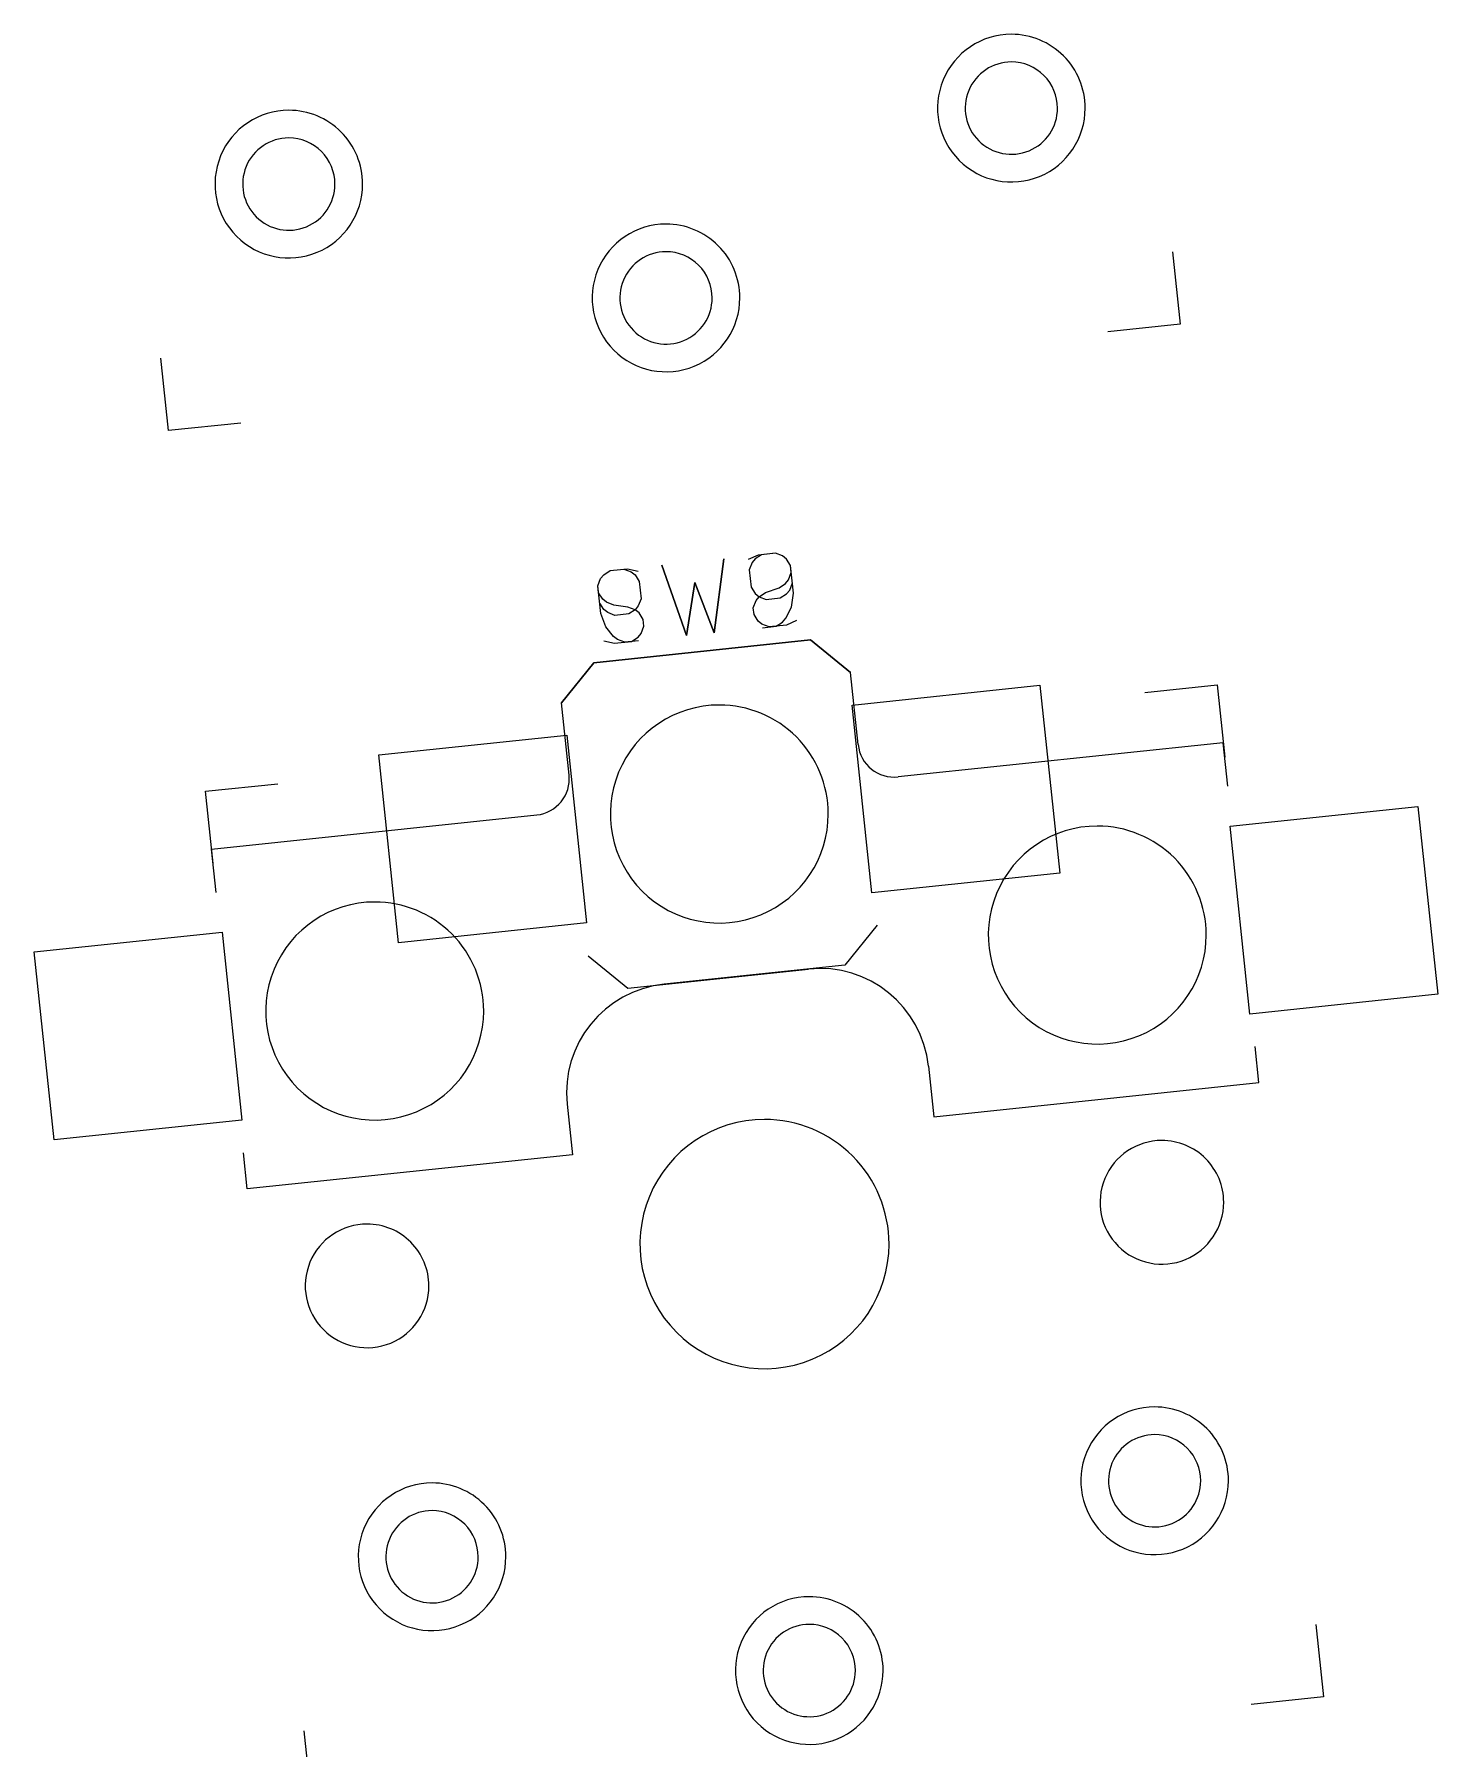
# Model space of a CAD drawing. Extents: x 28 to 165, y -144 to -37.
# Drawn here: x 52.01 to 71.33, y -80.28 to -56.69 of the extents above; entities that cross this region are included whole.
import ezdxf

# ---------------------------------------------------------------- set-up
doc = ezdxf.new("R2010")
doc.units = 0
doc.layers.get('0').update_dxf_attribs({"linetype": 'CONTINUOUS'})

msp = doc.modelspace()

# ---------------------------------------------------------------- linework, layer by layer
at = {"color": 7}
for points in [[(65.461951, -56.694579)], [(65.461951, -56.694579)], [(65.461951, -57.07558)], [(65.461951, -57.07558)], [(65.461951, -57.07558)], [(65.461951, -57.07558)], [(55.516723, -57.739865)], [(55.516723, -57.739865)], [(55.516723, -58.120866)], [(55.516723, -58.120866)], [(55.516723, -58.120866)], [(55.516723, -58.120866)], [(60.708847, -59.30572)], [(60.708847, -59.30572)], [(60.708847, -59.68672)], [(60.708847, -59.68672)], [(60.708847, -59.68672)], [(60.708847, -59.68672)], [(63.541989, -68.509278), (63.270215, -65.92352), (65.855973, -65.651747), (66.127746, -68.237504)], [(61.441919, -65.922842)], [(61.441919, -65.922842)], [(61.441919, -65.922843)], [(61.441919, -65.922843)], [(61.441919, -65.922843)], [(61.441919, -65.922843)], [(57.027863, -69.193939), (56.75609, -66.608182), (59.341848, -66.336408), (59.613621, -68.922166)], [(68.744565, -70.174585), (68.472792, -67.588828), (71.05855, -67.317054), (71.330323, -69.902812)], [(66.644495, -67.58815)], [(66.644495, -67.58815)], [(66.644495, -67.58815)], [(66.644495, -67.58815)], [(66.644495, -67.58815)], [(66.644495, -67.58815)], [(56.699267, -68.633435)], [(56.699267, -68.633435)], [(56.699267, -68.633435)], [(56.699267, -68.633435)], [(56.699267, -68.633435)], [(56.699267, -68.633435)], [(52.285213, -71.904533), (52.01344, -69.318775), (54.599197, -69.047002), (54.87097, -71.632759)], [(62.063863, -71.625752)], [(62.063863, -71.625752)], [(62.063863, -71.625753)], [(62.063863, -71.625753)], [(62.063863, -71.625753)], [(62.063863, -71.625753)], [(67.533738, -71.914446)], [(67.533738, -71.914446)], [(67.533738, -71.914446)], [(67.533738, -71.914446)], [(67.533738, -71.914446)], [(67.533738, -71.914446)], [(56.593988, -73.064261)], [(56.593988, -73.064261)], [(56.593988, -73.064261)], [(56.593988, -73.064261)], [(56.593988, -73.064261)], [(56.593988, -73.064261)], [(67.433686, -75.580797)], [(67.433686, -75.580797)], [(67.433686, -75.961798)], [(67.433686, -75.961798)], [(67.433686, -75.961798)], [(67.433686, -75.961798)], [(57.488458, -76.626083)], [(57.488458, -76.626083)], [(57.488458, -77.007084)], [(57.488458, -77.007084)], [(57.488458, -77.007084)], [(57.488458, -77.007084)], [(62.680582, -78.191938)], [(62.680582, -78.191938)], [(62.680582, -78.572938)], [(62.680582, -78.572938)], [(62.680582, -78.572938)], [(62.680582, -78.572938)]]:
    msp.add_lwpolyline(points, close=True, dxfattribs=at)
for points in [[(67.680959, -59.689473), (67.785489, -60.683996)], [(67.680959, -59.689473), (67.785489, -60.683996)], [(67.785489, -60.683996), (66.790966, -60.788524)], [(67.785489, -60.683996), (66.790966, -60.788524)], [(54.856691, -62.042867), (53.862168, -62.147396), (53.75764, -61.152874)], [(53.862168, -62.147396), (53.75764, -61.152874)], [(54.856691, -62.042867), (53.862168, -62.147396)], [(61.503586, -63.909527), (61.371323, -64.928938), (61.107227, -64.238474), (60.992457, -64.968758), (60.651138, -63.999123)], [(60.651138, -63.999123), (60.992457, -64.968758), (61.107227, -64.238474), (61.371323, -64.928938), (61.503586, -63.909527)], [(62.502944, -64.762119), (62.365846, -64.82441), (62.129055, -64.849297), (62.029361, -64.811894), (61.977025, -64.769514), (61.919712, -64.679775), (61.909757, -64.585058), (61.94716, -64.485364), (61.989541, -64.433029), (62.079279, -64.375715), (62.263735, -64.308447), (62.353473, -64.251133), (62.395854, -64.198797), (62.433257, -64.099103), (62.423302, -64.004387), (62.365989, -63.914648), (62.313653, -63.872267), (62.213959, -63.834864), (61.977168, -63.859752), (61.840071, -63.922043)], [(62.034339, -64.859252), (62.223771, -64.839342), (62.31351, -64.782029), (62.355891, -64.729693), (62.435674, -64.577664), (62.463122, -64.383253), (62.423302, -64.004387), (62.365989, -63.914648), (62.313653, -63.872267), (62.213959, -63.834864), (62.024526, -63.854774), (61.934788, -63.912088), (61.892407, -63.964423), (61.855004, -64.064117), (61.879892, -64.300909), (61.937205, -64.390648), (61.989541, -64.433029), (62.089235, -64.470432), (62.278667, -64.450522), (62.368406, -64.393208), (62.410787, -64.340873), (62.44819, -64.241178)], [(59.850882, -65.040861), (59.997935, -65.073287), (60.234725, -65.048399), (60.324464, -64.991086), (60.366845, -64.93875), (60.404249, -64.839056), (60.394294, -64.74434), (60.33698, -64.654601), (60.284644, -64.61222), (60.18495, -64.574817), (59.99054, -64.547369), (59.890846, -64.509966), (59.83851, -64.467586), (59.781197, -64.377847), (59.771242, -64.283129), (59.808645, -64.183435), (59.851025, -64.1311), (59.940764, -64.073786), (60.177555, -64.048899), (60.324607, -64.081324)], [(60.329442, -65.038444), (60.140009, -65.058354), (60.040315, -65.020951), (59.987979, -64.978571), (59.87833, -64.846451), (59.811062, -64.661996), (59.771242, -64.283129), (59.808645, -64.183435), (59.851025, -64.1311), (59.940764, -64.073786), (60.130197, -64.053876), (60.229891, -64.091279), (60.282227, -64.13366), (60.33954, -64.223399), (60.364428, -64.460191), (60.327025, -64.559885), (60.284644, -64.61222), (60.194905, -64.669534), (60.005472, -64.689444), (59.905778, -64.652041), (59.853443, -64.60966), (59.796129, -64.519921)], [(59.714945, -65.34196), (62.698513, -65.028374)], [(62.698513, -65.028374), (59.714945, -65.34196)], [(62.698513, -65.028374), (63.248039, -65.473371)], [(63.248039, -65.473371), (62.698513, -65.028374)], [(59.269947, -65.891485), (59.714945, -65.34196)], [(59.714945, -65.34196), (59.269947, -65.891485)], [(63.352567, -66.467894), (63.248039, -65.473371)], [(67.2993, -65.751423), (68.293823, -65.646894)], [(67.2993, -65.751423), (68.293823, -65.646894)], [(68.293823, -65.646894), (68.398351, -66.641417)], [(68.293823, -65.646894), (68.398351, -66.641417)], [(59.374477, -66.886008), (59.269947, -65.891485)], [(68.440163, -67.039226), (68.377446, -66.442513), (63.902093, -66.912891)], [(54.370503, -67.110294), (55.365026, -67.005766)], [(54.475032, -68.104817), (54.370503, -67.110294), (55.365026, -67.005766)], [(54.475032, -68.104817), (54.370503, -67.110294)], [(54.454126, -67.905912), (58.929479, -67.435533)], [(54.516843, -68.502627), (54.454126, -67.905912)], [(63.613889, -68.954201), (63.168892, -69.503726)], [(59.635798, -69.372315), (60.185323, -69.817313)], [(60.185323, -69.817313), (62.671631, -69.555992)], [(63.168892, -69.503726), (60.682585, -69.765048)], [(68.868731, -71.11677), (68.816466, -70.619509)], [(64.320207, -70.890983), (64.393377, -71.587148)], [(64.393377, -71.587148), (68.868731, -71.11677)], [(59.347594, -71.413625), (59.420764, -72.109791), (54.94541, -72.580169)], [(54.94541, -72.580169), (54.893146, -72.082908)], [(69.652694, -78.575691), (69.757223, -79.570214)], [(69.652694, -78.575691), (69.757223, -79.570214)], [(69.757223, -79.570214), (68.7627, -79.674742)], [(69.757223, -79.570214), (68.7627, -79.674742)], [(55.833903, -81.033614), (55.729375, -80.039091)], [(55.833903, -81.033614), (55.729375, -80.039091)]]:
    msp.add_lwpolyline(points, dxfattribs=at)
for points in [[(65.461951, -56.694579), (65.051017, -56.694579), (64.680546, -56.94212), (64.523289, -57.321773)], [(65.461951, -56.694579), (65.051017, -56.694579), (64.680546, -56.94212), (64.523289, -57.321773)], [(66.180373, -56.992159), (65.989835, -56.801622), (65.731412, -56.694579), (65.461951, -56.694579)], [(66.180373, -56.992159), (65.989835, -56.801622), (65.731412, -56.694579), (65.461951, -56.694579)], [(65.461951, -57.07558), (65.205118, -57.07558), (64.973573, -57.230293), (64.875287, -57.467576)], [(65.461951, -57.07558), (65.205118, -57.07558), (64.973573, -57.230293), (64.875287, -57.467576)], [(65.461951, -57.07558), (65.205118, -57.07558), (64.973573, -57.230293), (64.875287, -57.467576)], [(65.461951, -57.07558), (65.205118, -57.07558), (64.973573, -57.230293), (64.875287, -57.467576)], [(65.910965, -57.261567), (65.791879, -57.142481), (65.630364, -57.07558), (65.461951, -57.07558)], [(65.910965, -57.261567), (65.791879, -57.142481), (65.630364, -57.07558), (65.461951, -57.07558)], [(65.910965, -57.261567), (65.791879, -57.142481), (65.630364, -57.07558), (65.461951, -57.07558)], [(65.910965, -57.261567), (65.791879, -57.142481), (65.630364, -57.07558), (65.461951, -57.07558)], [(66.477952, -57.71058), (66.477952, -57.44112), (66.37091, -57.182696), (66.180373, -56.992159)], [(66.477952, -57.71058), (66.477952, -57.44112), (66.37091, -57.182696), (66.180373, -56.992159)], [(66.096952, -57.71058), (66.096952, -57.542168), (66.03005, -57.380653), (65.910965, -57.261567)], [(66.096952, -57.71058), (66.096952, -57.542168), (66.03005, -57.380653), (65.910965, -57.261567)], [(66.096952, -57.71058), (66.096952, -57.542168), (66.03005, -57.380653), (65.910965, -57.261567)], [(66.096952, -57.71058), (66.096952, -57.542168), (66.03005, -57.380653), (65.910965, -57.261567)], [(64.523289, -57.321773), (64.366031, -57.701427), (64.452956, -58.138427), (64.74353, -58.429001)], [(64.523289, -57.321773), (64.366031, -57.701427), (64.452956, -58.138427), (64.74353, -58.429001)], [(64.875287, -57.467576), (64.777001, -57.704859), (64.831329, -57.977985), (65.012938, -58.159593)], [(64.875287, -57.467576), (64.777001, -57.704859), (64.831329, -57.977985), (65.012938, -58.159593)], [(64.875287, -57.467576), (64.777001, -57.704859), (64.831329, -57.977985), (65.012938, -58.159593)], [(64.875287, -57.467576), (64.777001, -57.704859), (64.831329, -57.977985), (65.012938, -58.159593)], [(55.516723, -57.739865), (55.105789, -57.739865), (54.735318, -57.987406), (54.57806, -58.367059)], [(55.516723, -57.739865), (55.105789, -57.739865), (54.735318, -57.987406), (54.57806, -58.367059)], [(56.235144, -58.037445), (56.044607, -57.846908), (55.786183, -57.739865), (55.516723, -57.739865)], [(56.235144, -58.037445), (56.044607, -57.846908), (55.786183, -57.739865), (55.516723, -57.739865)], [(65.704956, -58.297244), (65.942239, -58.198958), (66.096952, -57.967414), (66.096952, -57.71058)], [(65.704956, -58.297244), (65.942239, -58.198958), (66.096952, -57.967414), (66.096952, -57.71058)], [(65.704956, -58.297244), (65.942239, -58.198958), (66.096952, -57.967414), (66.096952, -57.71058)], [(65.704956, -58.297244), (65.942239, -58.198958), (66.096952, -57.967414), (66.096952, -57.71058)], [(65.850758, -58.649243), (66.230412, -58.491985), (66.477952, -58.121514), (66.477952, -57.71058)], [(65.850758, -58.649243), (66.230412, -58.491985), (66.477952, -58.121514), (66.477952, -57.71058)], [(55.516723, -58.120866), (55.259889, -58.120866), (55.028345, -58.275579), (54.930059, -58.512862)], [(55.516723, -58.120866), (55.259889, -58.120866), (55.028345, -58.275579), (54.930059, -58.512862)], [(55.516723, -58.120866), (55.259889, -58.120866), (55.028345, -58.275579), (54.930059, -58.512862)], [(55.516723, -58.120866), (55.259889, -58.120866), (55.028345, -58.275579), (54.930059, -58.512862)], [(55.965736, -58.306853), (55.84665, -58.187767), (55.685136, -58.120866), (55.516723, -58.120866)], [(55.965736, -58.306853), (55.84665, -58.187767), (55.685136, -58.120866), (55.516723, -58.120866)], [(55.965736, -58.306853), (55.84665, -58.187767), (55.685136, -58.120866), (55.516723, -58.120866)], [(55.965736, -58.306853), (55.84665, -58.187767), (55.685136, -58.120866), (55.516723, -58.120866)], [(56.532724, -58.755866), (56.532724, -58.486406), (56.425681, -58.227982), (56.235144, -58.037445)], [(56.532724, -58.755866), (56.532724, -58.486406), (56.425681, -58.227982), (56.235144, -58.037445)], [(65.012938, -58.159593), (65.194547, -58.341202), (65.467672, -58.39553), (65.704956, -58.297244)], [(65.012938, -58.159593), (65.194547, -58.341202), (65.467672, -58.39553), (65.704956, -58.297244)], [(65.012938, -58.159593), (65.194547, -58.341202), (65.467672, -58.39553), (65.704956, -58.297244)], [(65.012938, -58.159593), (65.194547, -58.341202), (65.467672, -58.39553), (65.704956, -58.297244)], [(54.57806, -58.367059), (54.420803, -58.746713), (54.507727, -59.183713), (54.798302, -59.474287)], [(54.57806, -58.367059), (54.420803, -58.746713), (54.507727, -59.183713), (54.798302, -59.474287)], [(56.151723, -58.755866), (56.151723, -58.587454), (56.084822, -58.425939), (55.965736, -58.306853)], [(56.151723, -58.755866), (56.151723, -58.587454), (56.084822, -58.425939), (55.965736, -58.306853)], [(56.151723, -58.755866), (56.151723, -58.587454), (56.084822, -58.425939), (55.965736, -58.306853)], [(56.151723, -58.755866), (56.151723, -58.587454), (56.084822, -58.425939), (55.965736, -58.306853)], [(64.74353, -58.429001), (65.034104, -58.719576), (65.471105, -58.8065), (65.850758, -58.649243)], [(64.74353, -58.429001), (65.034104, -58.719576), (65.471105, -58.8065), (65.850758, -58.649243)], [(54.930059, -58.512862), (54.831773, -58.750145), (54.886101, -59.023271), (55.06771, -59.204879)], [(54.930059, -58.512862), (54.831773, -58.750145), (54.886101, -59.023271), (55.06771, -59.204879)], [(54.930059, -58.512862), (54.831773, -58.750145), (54.886101, -59.023271), (55.06771, -59.204879)], [(54.930059, -58.512862), (54.831773, -58.750145), (54.886101, -59.023271), (55.06771, -59.204879)], [(55.759727, -59.34253), (55.997011, -59.244244), (56.151723, -59.0127), (56.151723, -58.755866)], [(55.759727, -59.34253), (55.997011, -59.244244), (56.151723, -59.0127), (56.151723, -58.755866)], [(55.759727, -59.34253), (55.997011, -59.244244), (56.151723, -59.0127), (56.151723, -58.755866)], [(55.759727, -59.34253), (55.997011, -59.244244), (56.151723, -59.0127), (56.151723, -58.755866)], [(55.90553, -59.694529), (56.285183, -59.537271), (56.532724, -59.1668), (56.532724, -58.755866)], [(55.90553, -59.694529), (56.285183, -59.537271), (56.532724, -59.1668), (56.532724, -58.755866)], [(55.06771, -59.204879), (55.249319, -59.386488), (55.522444, -59.440816), (55.759727, -59.34253)], [(55.06771, -59.204879), (55.249319, -59.386488), (55.522444, -59.440816), (55.759727, -59.34253)], [(55.06771, -59.204879), (55.249319, -59.386488), (55.522444, -59.440816), (55.759727, -59.34253)], [(55.06771, -59.204879), (55.249319, -59.386488), (55.522444, -59.440816), (55.759727, -59.34253)], [(60.708847, -59.30572), (60.297913, -59.30572), (59.927442, -59.55326), (59.770184, -59.932914)], [(60.708847, -59.30572), (60.297913, -59.30572), (59.927442, -59.55326), (59.770184, -59.932914)], [(61.427268, -59.6033), (61.236731, -59.412762), (60.978307, -59.30572), (60.708847, -59.30572)], [(61.427268, -59.6033), (61.236731, -59.412762), (60.978307, -59.30572), (60.708847, -59.30572)], [(54.798302, -59.474287), (55.088876, -59.764862), (55.525876, -59.851786), (55.90553, -59.694529)], [(54.798302, -59.474287), (55.088876, -59.764862), (55.525876, -59.851786), (55.90553, -59.694529)], [(61.724848, -60.321721), (61.724848, -60.052261), (61.617805, -59.793837), (61.427268, -59.6033)], [(61.724848, -60.321721), (61.724848, -60.052261), (61.617805, -59.793837), (61.427268, -59.6033)], [(60.708847, -59.68672), (60.452013, -59.68672), (60.220469, -59.841433), (60.122183, -60.078717)], [(60.708847, -59.68672), (60.452013, -59.68672), (60.220469, -59.841433), (60.122183, -60.078717)], [(60.708847, -59.68672), (60.452013, -59.68672), (60.220469, -59.841433), (60.122183, -60.078717)], [(60.708847, -59.68672), (60.452013, -59.68672), (60.220469, -59.841433), (60.122183, -60.078717)], [(61.15786, -59.872707), (61.038774, -59.753622), (60.877259, -59.68672), (60.708847, -59.68672)], [(61.15786, -59.872707), (61.038774, -59.753622), (60.877259, -59.68672), (60.708847, -59.68672)], [(61.15786, -59.872707), (61.038774, -59.753622), (60.877259, -59.68672), (60.708847, -59.68672)], [(61.15786, -59.872707), (61.038774, -59.753622), (60.877259, -59.68672), (60.708847, -59.68672)], [(61.343847, -60.321721), (61.343847, -60.153308), (61.276946, -59.991793), (61.15786, -59.872707)], [(61.343847, -60.321721), (61.343847, -60.153308), (61.276946, -59.991793), (61.15786, -59.872707)], [(61.343847, -60.321721), (61.343847, -60.153308), (61.276946, -59.991793), (61.15786, -59.872707)], [(61.343847, -60.321721), (61.343847, -60.153308), (61.276946, -59.991793), (61.15786, -59.872707)], [(59.770184, -59.932914), (59.612927, -60.312568), (59.699851, -60.749568), (59.990426, -61.040142)], [(59.770184, -59.932914), (59.612927, -60.312568), (59.699851, -60.749568), (59.990426, -61.040142)], [(60.122183, -60.078717), (60.023897, -60.316), (60.078225, -60.589125), (60.259834, -60.770734)], [(60.122183, -60.078717), (60.023897, -60.316), (60.078225, -60.589125), (60.259834, -60.770734)], [(60.122183, -60.078717), (60.023897, -60.316), (60.078225, -60.589125), (60.259834, -60.770734)], [(60.122183, -60.078717), (60.023897, -60.316), (60.078225, -60.589125), (60.259834, -60.770734)], [(60.951851, -60.908385), (61.189134, -60.810099), (61.343847, -60.578554), (61.343847, -60.321721)], [(60.951851, -60.908385), (61.189134, -60.810099), (61.343847, -60.578554), (61.343847, -60.321721)], [(60.951851, -60.908385), (61.189134, -60.810099), (61.343847, -60.578554), (61.343847, -60.321721)], [(60.951851, -60.908385), (61.189134, -60.810099), (61.343847, -60.578554), (61.343847, -60.321721)], [(61.097654, -61.260383), (61.477307, -61.103126), (61.724848, -60.732655), (61.724848, -60.321721)], [(61.097654, -61.260383), (61.477307, -61.103126), (61.724848, -60.732655), (61.724848, -60.321721)], [(60.259834, -60.770734), (60.441442, -60.952343), (60.714568, -61.006671), (60.951851, -60.908385)], [(60.259834, -60.770734), (60.441442, -60.952343), (60.714568, -61.006671), (60.951851, -60.908385)], [(60.259834, -60.770734), (60.441442, -60.952343), (60.714568, -61.006671), (60.951851, -60.908385)], [(60.259834, -60.770734), (60.441442, -60.952343), (60.714568, -61.006671), (60.951851, -60.908385)], [(59.990426, -61.040142), (60.281, -61.330716), (60.718, -61.417641), (61.097654, -61.260383)], [(59.990426, -61.040142), (60.281, -61.330716), (60.718, -61.417641), (61.097654, -61.260383)], [(61.441919, -65.922842), (60.835225, -65.922842), (60.28827, -66.288306), (60.056098, -66.848818)], [(61.441919, -65.922842), (60.835225, -65.922842), (60.28827, -66.288306), (60.056098, -66.848818)], [(61.441919, -65.922843), (60.835225, -65.922843), (60.28827, -66.288306), (60.056098, -66.848818)], [(61.441919, -65.922843), (60.835225, -65.922843), (60.28827, -66.288306), (60.056098, -66.848818)], [(61.441919, -65.922843), (60.835225, -65.922843), (60.28827, -66.288306), (60.056098, -66.848818)], [(61.441919, -65.922843), (60.835225, -65.922843), (60.28827, -66.288306), (60.056098, -66.848818)], [(62.50258, -66.362182), (62.221275, -66.080877), (61.839744, -65.922842), (61.441919, -65.922842)], [(62.50258, -66.362182), (62.221275, -66.080877), (61.839744, -65.922842), (61.441919, -65.922842)], [(62.502579, -66.362183), (62.221275, -66.080878), (61.839743, -65.922843), (61.441919, -65.922843)], [(62.502579, -66.362183), (62.221275, -66.080878), (61.839743, -65.922843), (61.441919, -65.922843)], [(62.502579, -66.362183), (62.221275, -66.080878), (61.839743, -65.922843), (61.441919, -65.922843)], [(62.502579, -66.362183), (62.221275, -66.080878), (61.839743, -65.922843), (61.441919, -65.922843)], [(62.941919, -67.422843), (62.941919, -67.025019), (62.783884, -66.643487), (62.502579, -66.362183)], [(62.941919, -67.422843), (62.941919, -67.025019), (62.783884, -66.643487), (62.502579, -66.362183)], [(62.941919, -67.422843), (62.941919, -67.025019), (62.783884, -66.643487), (62.502579, -66.362183)], [(62.941919, -67.422843), (62.941919, -67.025019), (62.783884, -66.643487), (62.502579, -66.362183)], [(62.94192, -67.422843), (62.94192, -67.025018), (62.783885, -66.643487), (62.50258, -66.362182)], [(62.94192, -67.422843), (62.94192, -67.025018), (62.783885, -66.643487), (62.50258, -66.362182)], [(63.352567, -66.467894), (63.381432, -66.742523), (63.627463, -66.941755), (63.902093, -66.912891)], [(58.929479, -67.435535), (59.204109, -67.406669), (59.403341, -67.160638), (59.374477, -66.886008)], [(60.056098, -66.848818), (59.823926, -67.40933), (59.95226, -68.054507), (60.381257, -68.483505)], [(60.056098, -66.848818), (59.823926, -67.40933), (59.95226, -68.054507), (60.381257, -68.483505)], [(60.056098, -66.848818), (59.823927, -67.40933), (59.95226, -68.054507), (60.381258, -68.483504)], [(60.056098, -66.848818), (59.823927, -67.40933), (59.95226, -68.054507), (60.381258, -68.483504)], [(60.056098, -66.848818), (59.823927, -67.40933), (59.95226, -68.054507), (60.381258, -68.483504)], [(60.056098, -66.848818), (59.823927, -67.40933), (59.95226, -68.054507), (60.381258, -68.483504)], [(62.015944, -68.808664), (62.576456, -68.576492), (62.941919, -68.029537), (62.941919, -67.422843)], [(62.015944, -68.808664), (62.576456, -68.576492), (62.94192, -68.029537), (62.94192, -67.422843)], [(62.015944, -68.808664), (62.576456, -68.576492), (62.941919, -68.029537), (62.941919, -67.422843)], [(62.015944, -68.808664), (62.576456, -68.576492), (62.94192, -68.029537), (62.94192, -67.422843)], [(62.015944, -68.808664), (62.576456, -68.576492), (62.941919, -68.029537), (62.941919, -67.422843)], [(62.015944, -68.808664), (62.576456, -68.576492), (62.941919, -68.029537), (62.941919, -67.422843)], [(66.644495, -67.58815), (66.037802, -67.58815), (65.490847, -67.953614), (65.258675, -68.514126)], [(66.644495, -67.58815), (66.037802, -67.58815), (65.490847, -67.953613), (65.258675, -68.514125)], [(66.644495, -67.58815), (66.037802, -67.58815), (65.490847, -67.953614), (65.258675, -68.514126)], [(66.644495, -67.58815), (66.037802, -67.58815), (65.490847, -67.953613), (65.258675, -68.514125)], [(66.644495, -67.58815), (66.037802, -67.58815), (65.490847, -67.953614), (65.258675, -68.514126)], [(66.644495, -67.58815), (66.037802, -67.58815), (65.490847, -67.953614), (65.258675, -68.514126)], [(67.705156, -68.02749), (67.423852, -67.746185), (67.04232, -67.58815), (66.644495, -67.58815)], [(67.705157, -68.02749), (67.423852, -67.746185), (67.042321, -67.58815), (66.644495, -67.58815)], [(67.705156, -68.02749), (67.423852, -67.746185), (67.04232, -67.58815), (66.644495, -67.58815)], [(67.705157, -68.02749), (67.423852, -67.746185), (67.042321, -67.58815), (66.644495, -67.58815)], [(67.705156, -68.02749), (67.423852, -67.746185), (67.04232, -67.58815), (66.644495, -67.58815)], [(67.705156, -68.02749), (67.423852, -67.746185), (67.04232, -67.58815), (66.644495, -67.58815)], [(68.144496, -69.088151), (68.144496, -68.690326), (67.986461, -68.308795), (67.705156, -68.02749)], [(68.144496, -69.088151), (68.144496, -68.690326), (67.986461, -68.308795), (67.705156, -68.02749)], [(68.144496, -69.088151), (68.144496, -68.690326), (67.986461, -68.308795), (67.705156, -68.02749)], [(68.144496, -69.088151), (68.144496, -68.690326), (67.986461, -68.308795), (67.705156, -68.02749)], [(68.144497, -69.088151), (68.144497, -68.690326), (67.986461, -68.308795), (67.705157, -68.02749)], [(68.144497, -69.088151), (68.144497, -68.690326), (67.986461, -68.308795), (67.705157, -68.02749)], [(56.699267, -68.633435), (56.092573, -68.633435), (55.545618, -68.998898), (55.313446, -69.55941)], [(56.699267, -68.633435), (56.092573, -68.633435), (55.545618, -68.998898), (55.313446, -69.55941)], [(56.699267, -68.633435), (56.092573, -68.633435), (55.545618, -68.998899), (55.313447, -69.559411)], [(56.699267, -68.633435), (56.092573, -68.633435), (55.545618, -68.998899), (55.313447, -69.559411)], [(56.699267, -68.633435), (56.092573, -68.633435), (55.545618, -68.998899), (55.313447, -69.559411)], [(56.699267, -68.633435), (56.092573, -68.633435), (55.545618, -68.998899), (55.313447, -69.559411)], [(57.759928, -69.072775), (57.478623, -68.79147), (57.097092, -68.633435), (56.699267, -68.633435)], [(57.759928, -69.072775), (57.478623, -68.79147), (57.097092, -68.633435), (56.699267, -68.633435)], [(57.759928, -69.072775), (57.478623, -68.79147), (57.097092, -68.633435), (56.699267, -68.633435)], [(57.759928, -69.072775), (57.478623, -68.79147), (57.097092, -68.633435), (56.699267, -68.633435)], [(57.759928, -69.072775), (57.478623, -68.79147), (57.097092, -68.633435), (56.699267, -68.633435)], [(57.759928, -69.072775), (57.478623, -68.79147), (57.097092, -68.633435), (56.699267, -68.633435)], [(60.381257, -68.483505), (60.810255, -68.912502), (61.455432, -69.040836), (62.015944, -68.808664)], [(60.381257, -68.483505), (60.810255, -68.912502), (61.455432, -69.040836), (62.015944, -68.808664)], [(60.381258, -68.483504), (60.810255, -68.912502), (61.455432, -69.040835), (62.015944, -68.808664)], [(60.381258, -68.483504), (60.810255, -68.912502), (61.455432, -69.040835), (62.015944, -68.808664)], [(60.381258, -68.483504), (60.810255, -68.912502), (61.455432, -69.040835), (62.015944, -68.808664)], [(60.381258, -68.483504), (60.810255, -68.912502), (61.455432, -69.040835), (62.015944, -68.808664)], [(65.258675, -68.514125), (65.026503, -69.074637), (65.154837, -69.719815), (65.583834, -70.148812)], [(65.258675, -68.514125), (65.026503, -69.074637), (65.154837, -69.719815), (65.583834, -70.148812)], [(65.258675, -68.514126), (65.026504, -69.074637), (65.154837, -69.719815), (65.583835, -70.148812)], [(65.258675, -68.514126), (65.026504, -69.074637), (65.154837, -69.719815), (65.583835, -70.148812)], [(65.258675, -68.514126), (65.026504, -69.074637), (65.154837, -69.719815), (65.583835, -70.148812)], [(65.258675, -68.514126), (65.026504, -69.074637), (65.154837, -69.719815), (65.583835, -70.148812)], [(58.199268, -70.133436), (58.199268, -69.735611), (58.041233, -69.35408), (57.759928, -69.072775)], [(58.199268, -70.133436), (58.199268, -69.735611), (58.041233, -69.35408), (57.759928, -69.072775)], [(58.199268, -70.133436), (58.199268, -69.735611), (58.041233, -69.35408), (57.759928, -69.072775)], [(58.199268, -70.133436), (58.199268, -69.735611), (58.041233, -69.35408), (57.759928, -69.072775)], [(58.199268, -70.133436), (58.199268, -69.735611), (58.041233, -69.35408), (57.759928, -69.072775)], [(58.199268, -70.133436), (58.199268, -69.735611), (58.041233, -69.35408), (57.759928, -69.072775)], [(67.218521, -70.473971), (67.779033, -70.2418), (68.144496, -69.694845), (68.144496, -69.088151)], [(67.218521, -70.473972), (67.779033, -70.2418), (68.144497, -69.694845), (68.144497, -69.088151)], [(67.218521, -70.473971), (67.779033, -70.2418), (68.144496, -69.694845), (68.144496, -69.088151)], [(67.218521, -70.473972), (67.779033, -70.2418), (68.144497, -69.694845), (68.144497, -69.088151)], [(67.218521, -70.473971), (67.779033, -70.2418), (68.144496, -69.694845), (68.144496, -69.088151)], [(67.218521, -70.473971), (67.779033, -70.2418), (68.144496, -69.694845), (68.144496, -69.088151)], [(55.313446, -69.55941), (55.081275, -70.119922), (55.209608, -70.7651), (55.638606, -71.194097)], [(55.313446, -69.55941), (55.081275, -70.119922), (55.209608, -70.7651), (55.638606, -71.194097)], [(55.313447, -69.559411), (55.081275, -70.119922), (55.209609, -70.7651), (55.638606, -71.194097)], [(55.313447, -69.559411), (55.081275, -70.119922), (55.209609, -70.7651), (55.638606, -71.194097)], [(55.313447, -69.559411), (55.081275, -70.119922), (55.209609, -70.7651), (55.638606, -71.194097)], [(55.313447, -69.559411), (55.081275, -70.119922), (55.209609, -70.7651), (55.638606, -71.194097)], [(64.320206, -70.890983), (64.233612, -70.067094), (63.49552, -69.469398), (62.671631, -69.555992)], [(60.682585, -69.765048), (59.858695, -69.851643), (59.261, -70.589736), (59.347594, -71.413625)], [(57.273293, -71.519256), (57.833804, -71.287085), (58.199268, -70.74013), (58.199268, -70.133436)], [(57.273293, -71.519257), (57.833805, -71.287085), (58.199268, -70.74013), (58.199268, -70.133436)], [(57.273293, -71.519256), (57.833804, -71.287085), (58.199268, -70.74013), (58.199268, -70.133436)], [(57.273293, -71.519257), (57.833805, -71.287085), (58.199268, -70.74013), (58.199268, -70.133436)], [(57.273293, -71.519256), (57.833804, -71.287085), (58.199268, -70.74013), (58.199268, -70.133436)], [(57.273293, -71.519256), (57.833804, -71.287085), (58.199268, -70.74013), (58.199268, -70.133436)], [(65.583834, -70.148812), (66.012832, -70.57781), (66.658009, -70.706143), (67.218521, -70.473972)], [(65.583834, -70.148812), (66.012832, -70.57781), (66.658009, -70.706143), (67.218521, -70.473972)], [(65.583835, -70.148812), (66.012832, -70.577809), (66.658009, -70.706143), (67.218521, -70.473971)], [(65.583835, -70.148812), (66.012832, -70.577809), (66.658009, -70.706143), (67.218521, -70.473971)], [(65.583835, -70.148812), (66.012832, -70.577809), (66.658009, -70.706143), (67.218521, -70.473971)], [(65.583835, -70.148812), (66.012832, -70.577809), (66.658009, -70.706143), (67.218521, -70.473971)], [(55.638606, -71.194097), (56.067603, -71.623094), (56.712781, -71.751428), (57.273293, -71.519256)], [(55.638606, -71.194097), (56.067603, -71.623095), (56.712781, -71.751428), (57.273293, -71.519257)], [(55.638606, -71.194097), (56.067603, -71.623094), (56.712781, -71.751428), (57.273293, -71.519256)], [(55.638606, -71.194097), (56.067603, -71.623095), (56.712781, -71.751428), (57.273293, -71.519257)], [(55.638606, -71.194097), (56.067603, -71.623094), (56.712781, -71.751428), (57.273293, -71.519256)], [(55.638606, -71.194097), (56.067603, -71.623094), (56.712781, -71.751428), (57.273293, -71.519256)], [(62.063863, -71.625752), (61.370412, -71.625752), (60.745242, -72.043477), (60.47987, -72.684143)], [(62.063863, -71.625752), (61.370412, -71.625752), (60.745242, -72.043477), (60.47987, -72.684143)], [(62.063863, -71.625753), (61.370412, -71.625753), (60.745243, -72.043478), (60.479871, -72.684143)], [(62.063863, -71.625753), (61.370412, -71.625753), (60.745243, -72.043478), (60.479871, -72.684143)], [(62.063863, -71.625753), (61.370412, -71.625753), (60.745243, -72.043478), (60.479871, -72.684143)], [(62.063863, -71.625753), (61.370412, -71.625753), (60.745243, -72.043478), (60.479871, -72.684143)], [(63.276199, -72.127918), (62.954667, -71.806387), (62.518577, -71.625752), (62.063863, -71.625752)], [(63.276199, -72.127918), (62.954667, -71.806387), (62.518577, -71.625752), (62.063863, -71.625752)], [(63.276198, -72.127919), (62.954667, -71.806387), (62.518577, -71.625753), (62.063863, -71.625753)], [(63.276198, -72.127919), (62.954667, -71.806387), (62.518577, -71.625753), (62.063863, -71.625753)], [(63.276198, -72.127919), (62.954667, -71.806387), (62.518577, -71.625753), (62.063863, -71.625753)], [(63.276198, -72.127919), (62.954667, -71.806387), (62.518577, -71.625753), (62.063863, -71.625753)], [(67.533738, -71.914446), (67.189581, -71.914446), (66.879312, -72.121761), (66.747608, -72.439721)], [(67.533738, -71.914446), (67.189581, -71.914446), (66.879312, -72.121761), (66.747608, -72.439721)], [(67.533738, -71.914446), (67.189581, -71.914446), (66.879312, -72.121761), (66.747609, -72.439721)], [(67.533738, -71.914446), (67.189581, -71.914446), (66.879312, -72.121761), (66.747609, -72.439721)], [(67.533738, -71.914446), (67.189581, -71.914446), (66.879312, -72.121761), (66.747609, -72.439721)], [(67.533738, -71.914446), (67.189581, -71.914446), (66.879312, -72.121761), (66.747609, -72.439721)], [(68.135416, -72.163669), (67.975841, -72.004094), (67.759411, -71.914446), (67.533738, -71.914446)], [(68.135416, -72.163669), (67.975841, -72.004094), (67.759411, -71.914446), (67.533738, -71.914446)], [(68.135416, -72.163669), (67.975841, -72.004094), (67.759411, -71.914446), (67.533738, -71.914446)], [(68.135416, -72.163669), (67.975841, -72.004094), (67.759411, -71.914446), (67.533738, -71.914446)], [(68.135416, -72.163669), (67.975841, -72.004094), (67.759411, -71.914446), (67.533738, -71.914446)], [(68.135416, -72.163669), (67.975841, -72.004094), (67.759411, -71.914446), (67.533738, -71.914446)], [(63.778364, -73.340254), (63.778364, -72.88554), (63.59773, -72.44945), (63.276198, -72.127919)], [(63.778364, -73.340254), (63.778364, -72.88554), (63.59773, -72.44945), (63.276198, -72.127919)], [(63.778364, -73.340254), (63.778364, -72.88554), (63.59773, -72.44945), (63.276198, -72.127919)], [(63.778364, -73.340254), (63.778364, -72.88554), (63.59773, -72.44945), (63.276198, -72.127919)], [(63.778365, -73.340254), (63.778365, -72.88554), (63.59773, -72.44945), (63.276199, -72.127918)], [(63.778365, -73.340254), (63.778365, -72.88554), (63.59773, -72.44945), (63.276199, -72.127918)], [(68.384639, -72.765347), (68.384639, -72.539674), (68.29499, -72.323244), (68.135416, -72.163669)], [(68.384639, -72.765347), (68.384639, -72.539674), (68.294991, -72.323244), (68.135416, -72.163669)], [(68.384639, -72.765347), (68.384639, -72.539674), (68.29499, -72.323244), (68.135416, -72.163669)], [(68.384639, -72.765347), (68.384639, -72.539674), (68.294991, -72.323244), (68.135416, -72.163669)], [(68.384639, -72.765347), (68.384639, -72.539674), (68.29499, -72.323244), (68.135416, -72.163669)], [(68.384639, -72.765347), (68.384639, -72.539674), (68.29499, -72.323244), (68.135416, -72.163669)], [(66.747608, -72.439721), (66.615905, -72.757681), (66.688705, -73.123668), (66.932061, -73.367024)], [(66.747608, -72.439721), (66.615905, -72.757681), (66.688705, -73.123668), (66.932061, -73.367024)], [(66.747609, -72.439721), (66.615906, -72.757681), (66.688705, -73.123668), (66.932061, -73.367024)], [(66.747609, -72.439721), (66.615906, -72.757681), (66.688705, -73.123668), (66.932061, -73.367024)], [(66.747609, -72.439721), (66.615906, -72.757681), (66.688705, -73.123668), (66.932061, -73.367024)], [(66.747609, -72.439721), (66.615906, -72.757681), (66.688705, -73.123668), (66.932061, -73.367024)], [(60.479871, -72.684143), (60.214498, -73.324808), (60.361184, -74.062246), (60.851528, -74.552589)], [(60.47987, -72.684143), (60.214498, -73.324808), (60.361183, -74.062246), (60.851527, -74.55259)], [(60.479871, -72.684143), (60.214498, -73.324808), (60.361184, -74.062246), (60.851528, -74.552589)], [(60.47987, -72.684143), (60.214498, -73.324808), (60.361183, -74.062246), (60.851527, -74.55259)], [(60.479871, -72.684143), (60.214498, -73.324808), (60.361184, -74.062246), (60.851528, -74.552589)], [(60.479871, -72.684143), (60.214498, -73.324808), (60.361184, -74.062246), (60.851528, -74.552589)], [(67.859364, -73.551476), (68.177323, -73.419773), (68.384639, -73.109504), (68.384639, -72.765347)], [(67.859364, -73.551476), (68.177324, -73.419773), (68.384639, -73.109504), (68.384639, -72.765347)], [(67.859364, -73.551476), (68.177323, -73.419773), (68.384639, -73.109504), (68.384639, -72.765347)], [(67.859364, -73.551476), (68.177324, -73.419773), (68.384639, -73.109504), (68.384639, -72.765347)], [(67.859364, -73.551476), (68.177323, -73.419773), (68.384639, -73.109504), (68.384639, -72.765347)], [(67.859364, -73.551476), (68.177323, -73.419773), (68.384639, -73.109504), (68.384639, -72.765347)], [(56.593988, -73.064261), (56.249831, -73.064261), (55.939561, -73.271576), (55.807858, -73.589536)], [(56.593988, -73.064261), (56.249831, -73.064261), (55.939561, -73.271576), (55.807858, -73.589536)], [(56.593988, -73.064261), (56.249831, -73.064261), (55.939562, -73.271577), (55.807859, -73.589536)], [(56.593988, -73.064261), (56.249831, -73.064261), (55.939562, -73.271577), (55.807859, -73.589536)], [(56.593988, -73.064261), (56.249831, -73.064261), (55.939562, -73.271577), (55.807859, -73.589536)], [(56.593988, -73.064261), (56.249831, -73.064261), (55.939562, -73.271577), (55.807859, -73.589536)], [(57.195665, -73.313484), (57.036091, -73.15391), (56.819661, -73.064261), (56.593988, -73.064261)], [(57.195666, -73.313484), (57.036091, -73.153909), (56.819661, -73.064261), (56.593988, -73.064261)], [(57.195665, -73.313484), (57.036091, -73.15391), (56.819661, -73.064261), (56.593988, -73.064261)], [(57.195666, -73.313484), (57.036091, -73.153909), (56.819661, -73.064261), (56.593988, -73.064261)], [(57.195665, -73.313484), (57.036091, -73.15391), (56.819661, -73.064261), (56.593988, -73.064261)], [(57.195665, -73.313484), (57.036091, -73.15391), (56.819661, -73.064261), (56.593988, -73.064261)], [(57.444888, -73.915162), (57.444888, -73.689489), (57.35524, -73.473059), (57.195665, -73.313484)], [(57.444888, -73.915162), (57.444888, -73.689489), (57.35524, -73.473059), (57.195665, -73.313484)], [(57.444888, -73.915162), (57.444888, -73.689489), (57.35524, -73.473059), (57.195665, -73.313484)], [(57.444888, -73.915162), (57.444888, -73.689489), (57.35524, -73.473059), (57.195665, -73.313484)], [(57.444889, -73.915162), (57.444889, -73.689489), (57.35524, -73.473059), (57.195666, -73.313484)], [(57.444889, -73.915162), (57.444889, -73.689489), (57.35524, -73.473059), (57.195666, -73.313484)], [(62.719974, -74.924247), (63.360639, -74.658874), (63.778364, -74.033705), (63.778364, -73.340254)], [(62.719974, -74.924247), (63.36064, -74.658875), (63.778365, -74.033705), (63.778365, -73.340254)], [(62.719974, -74.924247), (63.360639, -74.658874), (63.778364, -74.033705), (63.778364, -73.340254)], [(62.719974, -74.924247), (63.36064, -74.658875), (63.778365, -74.033705), (63.778365, -73.340254)], [(62.719974, -74.924247), (63.360639, -74.658874), (63.778364, -74.033705), (63.778364, -73.340254)], [(62.719974, -74.924247), (63.360639, -74.658874), (63.778364, -74.033705), (63.778364, -73.340254)], [(55.807859, -73.589536), (55.676155, -73.907496), (55.748955, -74.273483), (55.992311, -74.516839)], [(55.807858, -73.589536), (55.676155, -73.907496), (55.748954, -74.273483), (55.99231, -74.516839)], [(55.807859, -73.589536), (55.676155, -73.907496), (55.748955, -74.273483), (55.992311, -74.516839)], [(55.807858, -73.589536), (55.676155, -73.907496), (55.748954, -74.273483), (55.99231, -74.516839)], [(55.807859, -73.589536), (55.676155, -73.907496), (55.748955, -74.273483), (55.992311, -74.516839)], [(55.807859, -73.589536), (55.676155, -73.907496), (55.748955, -74.273483), (55.992311, -74.516839)], [(66.932061, -73.367024), (67.175417, -73.61038), (67.541404, -73.683179), (67.859364, -73.551476)], [(66.932061, -73.367024), (67.175417, -73.61038), (67.541404, -73.68318), (67.859364, -73.551476)], [(66.932061, -73.367024), (67.175417, -73.61038), (67.541404, -73.683179), (67.859364, -73.551476)], [(66.932061, -73.367024), (67.175417, -73.61038), (67.541404, -73.68318), (67.859364, -73.551476)], [(66.932061, -73.367024), (67.175417, -73.61038), (67.541404, -73.683179), (67.859364, -73.551476)], [(66.932061, -73.367024), (67.175417, -73.61038), (67.541404, -73.683179), (67.859364, -73.551476)], [(56.919613, -74.701291), (57.237573, -74.569588), (57.444888, -74.259319), (57.444888, -73.915162)], [(56.919613, -74.701291), (57.237573, -74.569588), (57.444888, -74.259319), (57.444888, -73.915162)], [(56.919613, -74.701291), (57.237573, -74.569588), (57.444888, -74.259319), (57.444888, -73.915162)], [(56.919613, -74.701291), (57.237573, -74.569588), (57.444888, -74.259319), (57.444888, -73.915162)], [(56.919614, -74.701292), (57.237573, -74.569588), (57.444889, -74.259319), (57.444889, -73.915162)], [(56.919614, -74.701292), (57.237573, -74.569588), (57.444889, -74.259319), (57.444889, -73.915162)], [(55.99231, -74.516839), (56.235666, -74.760195), (56.601654, -74.832995), (56.919614, -74.701292)], [(55.99231, -74.516839), (56.235666, -74.760195), (56.601654, -74.832995), (56.919614, -74.701292)], [(55.992311, -74.516839), (56.235666, -74.760195), (56.601654, -74.832994), (56.919613, -74.701291)], [(55.992311, -74.516839), (56.235666, -74.760195), (56.601654, -74.832994), (56.919613, -74.701291)], [(55.992311, -74.516839), (56.235666, -74.760195), (56.601654, -74.832994), (56.919613, -74.701291)], [(55.992311, -74.516839), (56.235666, -74.760195), (56.601654, -74.832994), (56.919613, -74.701291)], [(60.851527, -74.55259), (61.341871, -75.042934), (62.079309, -75.189619), (62.719974, -74.924247)], [(60.851527, -74.55259), (61.341871, -75.042934), (62.079309, -75.189619), (62.719974, -74.924247)], [(60.851528, -74.552589), (61.341872, -75.042933), (62.079309, -75.189619), (62.719974, -74.924247)], [(60.851528, -74.552589), (61.341872, -75.042933), (62.079309, -75.189619), (62.719974, -74.924247)], [(60.851528, -74.552589), (61.341872, -75.042933), (62.079309, -75.189619), (62.719974, -74.924247)], [(60.851528, -74.552589), (61.341872, -75.042933), (62.079309, -75.189619), (62.719974, -74.924247)], [(67.433686, -75.580797), (67.022752, -75.580797), (66.652281, -75.828338), (66.495024, -76.207991)], [(67.433686, -75.580797), (67.022752, -75.580797), (66.652281, -75.828338), (66.495024, -76.207991)], [(68.152107, -75.878377), (67.96157, -75.68784), (67.703146, -75.580797), (67.433686, -75.580797)], [(68.152107, -75.878377), (67.96157, -75.68784), (67.703146, -75.580797), (67.433686, -75.580797)], [(68.449687, -76.596798), (68.449687, -76.327338), (68.342645, -76.068914), (68.152107, -75.878377)], [(68.449687, -76.596798), (68.449687, -76.327338), (68.342645, -76.068914), (68.152107, -75.878377)], [(67.433686, -75.961798), (67.176852, -75.961798), (66.945308, -76.116511), (66.847022, -76.353794)], [(67.433686, -75.961798), (67.176852, -75.961798), (66.945308, -76.116511), (66.847022, -76.353794)], [(67.433686, -75.961798), (67.176852, -75.961798), (66.945308, -76.116511), (66.847022, -76.353794)], [(67.433686, -75.961798), (67.176852, -75.961798), (66.945308, -76.116511), (66.847022, -76.353794)], [(67.882699, -76.147785), (67.763614, -76.028699), (67.602099, -75.961798), (67.433686, -75.961798)], [(67.882699, -76.147785), (67.763614, -76.028699), (67.602099, -75.961798), (67.433686, -75.961798)], [(67.882699, -76.147785), (67.763614, -76.028699), (67.602099, -75.961798), (67.433686, -75.961798)], [(67.882699, -76.147785), (67.763614, -76.028699), (67.602099, -75.961798), (67.433686, -75.961798)], [(68.068687, -76.596798), (68.068687, -76.428386), (68.001785, -76.266871), (67.882699, -76.147785)], [(68.068687, -76.596798), (68.068687, -76.428386), (68.001785, -76.266871), (67.882699, -76.147785)], [(68.068687, -76.596798), (68.068687, -76.428386), (68.001785, -76.266871), (67.882699, -76.147785)], [(68.068687, -76.596798), (68.068687, -76.428386), (68.001785, -76.266871), (67.882699, -76.147785)], [(66.495024, -76.207991), (66.337766, -76.587645), (66.424691, -77.024645), (66.715265, -77.315219)], [(66.495024, -76.207991), (66.337766, -76.587645), (66.424691, -77.024645), (66.715265, -77.315219)], [(66.847022, -76.353794), (66.748736, -76.591077), (66.803064, -76.864203), (66.984673, -77.045811)], [(66.847022, -76.353794), (66.748736, -76.591077), (66.803064, -76.864203), (66.984673, -77.045811)], [(66.847022, -76.353794), (66.748736, -76.591077), (66.803064, -76.864203), (66.984673, -77.045811)], [(66.847022, -76.353794), (66.748736, -76.591077), (66.803064, -76.864203), (66.984673, -77.045811)], [(57.488458, -76.626083), (57.077524, -76.626083), (56.707053, -76.873624), (56.549795, -77.253277)], [(57.488458, -76.626083), (57.077524, -76.626083), (56.707053, -76.873624), (56.549795, -77.253277)], [(58.206879, -76.923663), (58.016342, -76.733126), (57.757918, -76.626083), (57.488458, -76.626083)], [(58.206879, -76.923663), (58.016342, -76.733126), (57.757918, -76.626083), (57.488458, -76.626083)], [(67.67669, -77.183462), (67.913974, -77.085176), (68.068687, -76.853632), (68.068687, -76.596798)], [(67.67669, -77.183462), (67.913974, -77.085176), (68.068687, -76.853632), (68.068687, -76.596798)], [(67.67669, -77.183462), (67.913974, -77.085176), (68.068687, -76.853632), (68.068687, -76.596798)], [(67.67669, -77.183462), (67.913974, -77.085176), (68.068687, -76.853632), (68.068687, -76.596798)], [(67.822493, -77.535461), (68.202146, -77.378203), (68.449687, -77.007732), (68.449687, -76.596798)], [(67.822493, -77.535461), (68.202146, -77.378203), (68.449687, -77.007732), (68.449687, -76.596798)], [(57.488458, -77.007084), (57.231624, -77.007084), (57.00008, -77.161797), (56.901794, -77.39908)], [(57.488458, -77.007084), (57.231624, -77.007084), (57.00008, -77.161797), (56.901794, -77.39908)], [(57.488458, -77.007084), (57.231624, -77.007084), (57.00008, -77.161797), (56.901794, -77.39908)], [(57.488458, -77.007084), (57.231624, -77.007084), (57.00008, -77.161797), (56.901794, -77.39908)], [(57.937471, -77.193071), (57.818385, -77.073985), (57.65687, -77.007084), (57.488458, -77.007084)], [(57.937471, -77.193071), (57.818385, -77.073985), (57.65687, -77.007084), (57.488458, -77.007084)], [(57.937471, -77.193071), (57.818385, -77.073985), (57.65687, -77.007084), (57.488458, -77.007084)], [(57.937471, -77.193071), (57.818385, -77.073985), (57.65687, -77.007084), (57.488458, -77.007084)], [(58.504459, -77.642084), (58.504459, -77.372624), (58.397416, -77.1142), (58.206879, -76.923663)], [(58.504459, -77.642084), (58.504459, -77.372624), (58.397416, -77.1142), (58.206879, -76.923663)], [(66.984673, -77.045811), (67.166282, -77.22742), (67.439407, -77.281748), (67.67669, -77.183462)], [(66.984673, -77.045811), (67.166282, -77.22742), (67.439407, -77.281748), (67.67669, -77.183462)], [(66.984673, -77.045811), (67.166282, -77.22742), (67.439407, -77.281748), (67.67669, -77.183462)], [(66.984673, -77.045811), (67.166282, -77.22742), (67.439407, -77.281748), (67.67669, -77.183462)], [(56.549795, -77.253277), (56.392538, -77.632931), (56.479462, -78.069931), (56.770037, -78.360505)], [(56.549795, -77.253277), (56.392538, -77.632931), (56.479462, -78.069931), (56.770037, -78.360505)], [(58.123458, -77.642084), (58.123458, -77.473672), (58.056557, -77.312157), (57.937471, -77.193071)], [(58.123458, -77.642084), (58.123458, -77.473672), (58.056557, -77.312157), (57.937471, -77.193071)], [(58.123458, -77.642084), (58.123458, -77.473672), (58.056557, -77.312157), (57.937471, -77.193071)], [(58.123458, -77.642084), (58.123458, -77.473672), (58.056557, -77.312157), (57.937471, -77.193071)], [(66.715265, -77.315219), (67.005839, -77.605794), (67.442839, -77.692718), (67.822493, -77.535461)], [(66.715265, -77.315219), (67.005839, -77.605794), (67.442839, -77.692718), (67.822493, -77.535461)], [(56.901794, -77.39908), (56.803508, -77.636363), (56.857836, -77.909489), (57.039445, -78.091097)], [(56.901794, -77.39908), (56.803508, -77.636363), (56.857836, -77.909489), (57.039445, -78.091097)], [(56.901794, -77.39908), (56.803508, -77.636363), (56.857836, -77.909489), (57.039445, -78.091097)], [(56.901794, -77.39908), (56.803508, -77.636363), (56.857836, -77.909489), (57.039445, -78.091097)], [(57.731462, -78.228748), (57.968745, -78.130462), (58.123458, -77.898918), (58.123458, -77.642084)], [(57.731462, -78.228748), (57.968745, -78.130462), (58.123458, -77.898918), (58.123458, -77.642084)], [(57.731462, -78.228748), (57.968745, -78.130462), (58.123458, -77.898918), (58.123458, -77.642084)], [(57.731462, -78.228748), (57.968745, -78.130462), (58.123458, -77.898918), (58.123458, -77.642084)], [(57.877264, -78.580747), (58.256918, -78.423489), (58.504459, -78.053018), (58.504459, -77.642084)], [(57.877264, -78.580747), (58.256918, -78.423489), (58.504459, -78.053018), (58.504459, -77.642084)], [(57.039445, -78.091097), (57.221053, -78.272706), (57.494178, -78.327034), (57.731462, -78.228748)], [(57.039445, -78.091097), (57.221053, -78.272706), (57.494178, -78.327034), (57.731462, -78.228748)], [(57.039445, -78.091097), (57.221053, -78.272706), (57.494178, -78.327034), (57.731462, -78.228748)], [(57.039445, -78.091097), (57.221053, -78.272706), (57.494178, -78.327034), (57.731462, -78.228748)], [(62.680582, -78.191938), (62.269648, -78.191938), (61.899177, -78.439478), (61.741919, -78.819132)], [(62.680582, -78.191938), (62.269648, -78.191938), (61.899177, -78.439478), (61.741919, -78.819132)], [(63.399003, -78.489518), (63.208466, -78.29898), (62.950042, -78.191938), (62.680582, -78.191938)], [(63.399003, -78.489518), (63.208466, -78.29898), (62.950042, -78.191938), (62.680582, -78.191938)], [(56.770037, -78.360505), (57.060611, -78.65108), (57.497611, -78.738004), (57.877264, -78.580747)], [(56.770037, -78.360505), (57.060611, -78.65108), (57.497611, -78.738004), (57.877264, -78.580747)], [(63.696583, -79.207939), (63.696583, -78.938478), (63.58954, -78.680055), (63.399003, -78.489518)], [(63.696583, -79.207939), (63.696583, -78.938478), (63.58954, -78.680055), (63.399003, -78.489518)], [(62.680582, -78.572938), (62.423748, -78.572938), (62.192204, -78.727651), (62.093918, -78.964934)], [(62.680582, -78.572938), (62.423748, -78.572938), (62.192204, -78.727651), (62.093918, -78.964934)], [(62.680582, -78.572938), (62.423748, -78.572938), (62.192204, -78.727651), (62.093918, -78.964934)], [(62.680582, -78.572938), (62.423748, -78.572938), (62.192204, -78.727651), (62.093918, -78.964934)], [(63.129595, -78.758925), (63.010509, -78.63984), (62.848994, -78.572938), (62.680582, -78.572938)], [(63.129595, -78.758925), (63.010509, -78.63984), (62.848994, -78.572938), (62.680582, -78.572938)], [(63.129595, -78.758925), (63.010509, -78.63984), (62.848994, -78.572938), (62.680582, -78.572938)], [(63.129595, -78.758925), (63.010509, -78.63984), (62.848994, -78.572938), (62.680582, -78.572938)], [(63.315582, -79.207939), (63.315582, -79.039526), (63.248681, -78.878011), (63.129595, -78.758925)], [(63.315582, -79.207939), (63.315582, -79.039526), (63.248681, -78.878011), (63.129595, -78.758925)], [(63.315582, -79.207939), (63.315582, -79.039526), (63.248681, -78.878011), (63.129595, -78.758925)], [(63.315582, -79.207939), (63.315582, -79.039526), (63.248681, -78.878011), (63.129595, -78.758925)], [(61.741919, -78.819132), (61.584662, -79.198786), (61.671586, -79.635786), (61.962161, -79.92636)], [(61.741919, -78.819132), (61.584662, -79.198786), (61.671586, -79.635786), (61.962161, -79.92636)], [(62.093918, -78.964934), (61.995632, -79.202218), (62.04996, -79.475343), (62.231568, -79.656952)], [(62.093918, -78.964934), (61.995632, -79.202218), (62.04996, -79.475343), (62.231568, -79.656952)], [(62.093918, -78.964934), (61.995632, -79.202218), (62.04996, -79.475343), (62.231568, -79.656952)], [(62.093918, -78.964934), (61.995632, -79.202218), (62.04996, -79.475343), (62.231568, -79.656952)], [(62.923586, -79.794603), (63.160869, -79.696317), (63.315582, -79.464772), (63.315582, -79.207939)], [(62.923586, -79.794603), (63.160869, -79.696317), (63.315582, -79.464772), (63.315582, -79.207939)], [(62.923586, -79.794603), (63.160869, -79.696317), (63.315582, -79.464772), (63.315582, -79.207939)], [(62.923586, -79.794603), (63.160869, -79.696317), (63.315582, -79.464772), (63.315582, -79.207939)], [(63.069388, -80.146601), (63.449042, -79.989344), (63.696583, -79.618873), (63.696583, -79.207939)], [(63.069388, -80.146601), (63.449042, -79.989344), (63.696583, -79.618873), (63.696583, -79.207939)], [(62.231568, -79.656952), (62.413177, -79.838561), (62.686302, -79.892889), (62.923586, -79.794603)], [(62.231568, -79.656952), (62.413177, -79.838561), (62.686302, -79.892889), (62.923586, -79.794603)], [(62.231568, -79.656952), (62.413177, -79.838561), (62.686302, -79.892889), (62.923586, -79.794603)], [(62.231568, -79.656952), (62.413177, -79.838561), (62.686302, -79.892889), (62.923586, -79.794603)], [(61.962161, -79.92636), (62.252735, -80.216934), (62.689735, -80.303859), (63.069388, -80.146601)], [(61.962161, -79.92636), (62.252735, -80.216934), (62.689735, -80.303859), (63.069388, -80.146601)]]:
    msp.add_open_spline(points, degree=3, dxfattribs=at)

doc.saveas('drawing.dxf')
